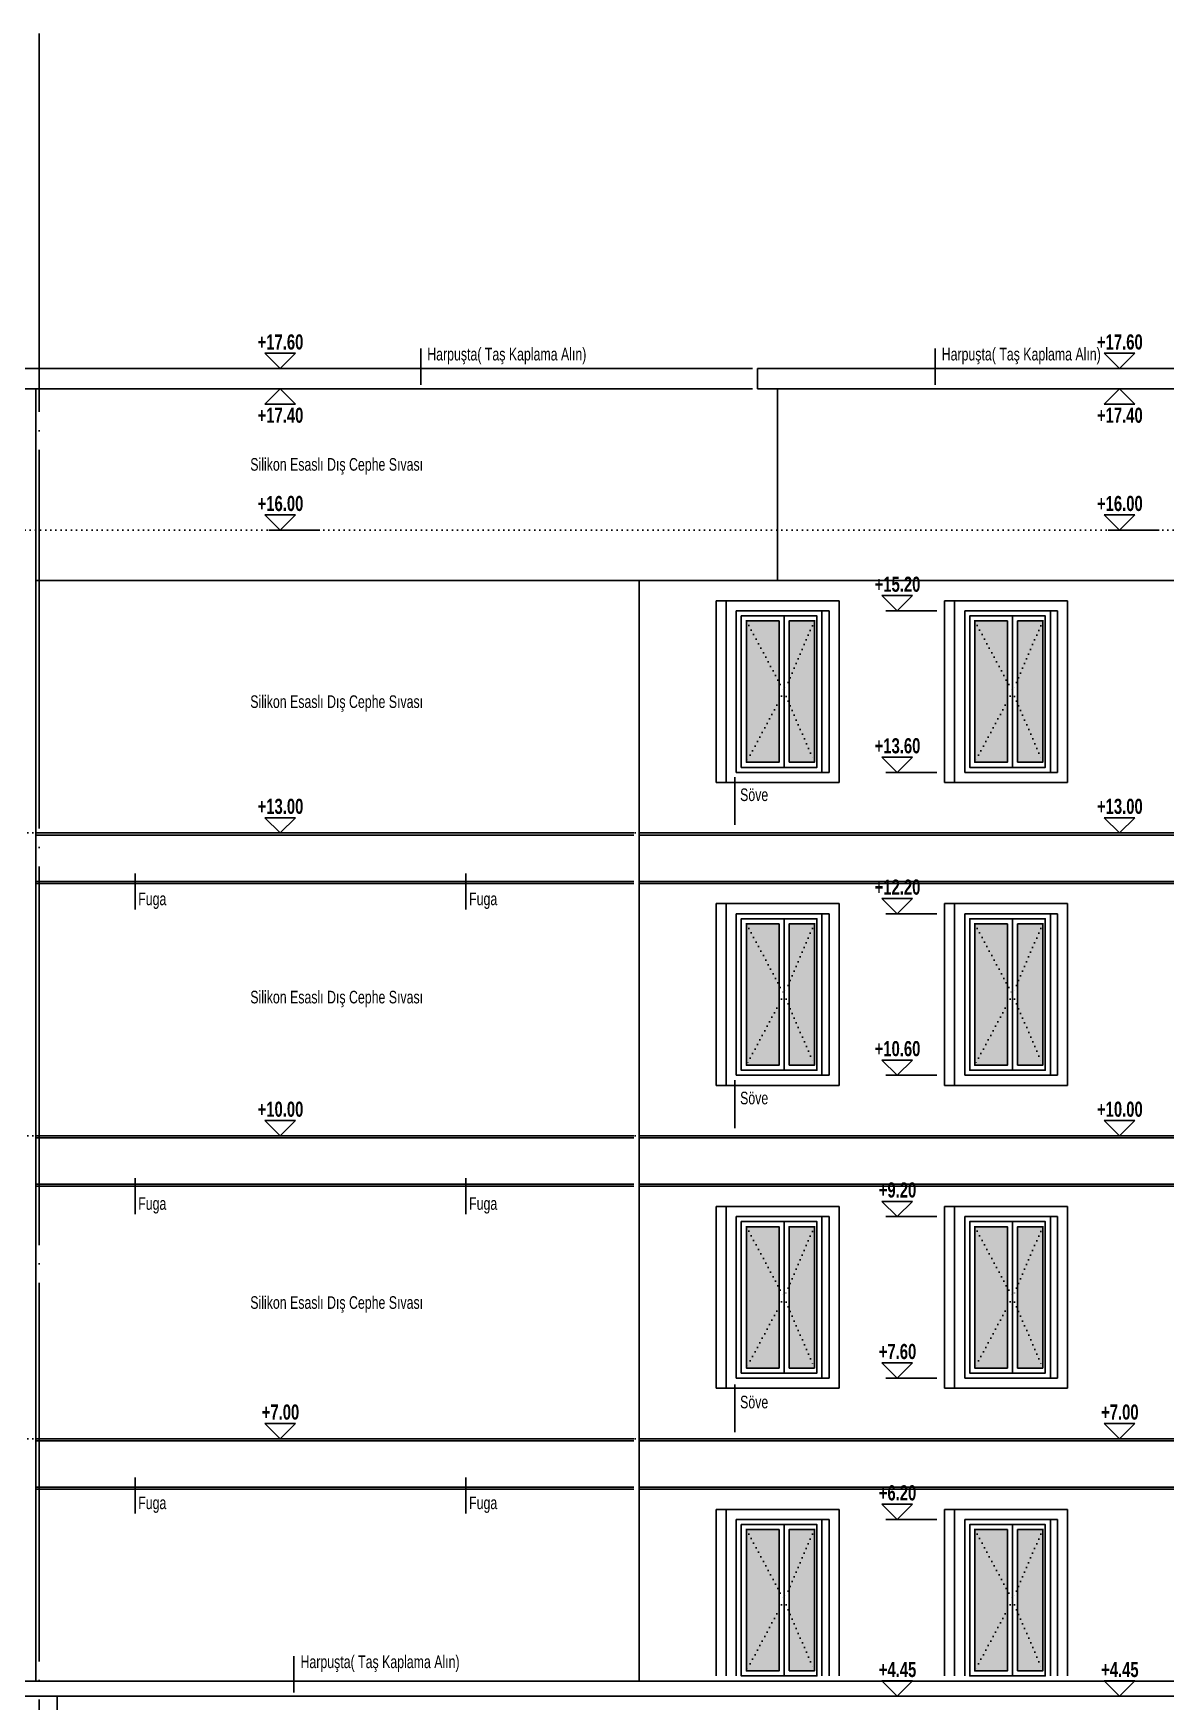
# Model space of a CAD drawing. Extents: x 460786 to 545292, y 30998 to 41694.
# Drawn here: x 526270 to 527392, y 38968 to 40620 of the extents above; entities that cross this region are included whole.
import ezdxf
from ezdxf.enums import TextEntityAlignment as Align

# ---------------------------------------------------------------- set-up
doc = ezdxf.new("R2010")
doc.units = 0
doc.header["$LTSCALE"] = 50
doc.header["$MEASUREMENT"] = 0
doc.linetypes.add('DASHDOT', pattern=[5.5, 5, -0.25, 0, -0.25])
doc.linetypes.add('DASHED', pattern=[0.1, 0, -0.1])
doc.layers.get('0').update_dxf_attribs({"linetype": 'CONTINUOUS'})
for name, color, linetype in [('A-Aks Dikey', 12, 'DASHDOT'), ('A-Cam', 160, 'CONTINUOUS'), ('A-Dash', 9, 'DASHED'), ('A-Gör 2', 40, 'CONTINUOUS'), ('A-Gör 3', 25, 'CONTINUOUS'), ('A-Kot', 3, 'CONTINUOUS'), ('A-Solid', 254, 'CONTINUOUS'), ('A-Yazı 1', 200, 'CONTINUOUS'), ('A-Yazı 2', 205, 'CONTINUOUS')]:
    doc.layers.add(name, color=color, linetype=linetype)
doc.styles.add('blkan', font='arial.ttf', dxfattribs={"width": 0.9, "height": 12.5})
doc.styles.add('YAZI', font='arialbd.ttf', dxfattribs={"width": 0.9, "height": 150})

# ---------------------------------------------------------------- blocks, each defined once
blk = doc.blocks.new('kot-k')
for p, q in [((9.4, 0), (-32.7, 0)), ((-12.6, 12.6), (12.6, 12.6)), ((0, 0), (-12.6, 12.6)), ((0, 0), (12.6, 12.6))]:
    blk.add_line(p, q)
at = {"style": 'YAZI', "width": 0.7}
blk.add_attdef('KOT', text='', height=12.5, dxfattribs=at).set_placement((0, 22), align=Align.MIDDLE_CENTER)

msp = doc.modelspace()

# ---------------------------------------------------------------- hatches: boundary and pattern name
at = {"layer": 'A-Solid'}
h = msp.add_hatch(color=256, dxfattribs=at)
h.dxf.hatch_style = 1
h.paths.add_polyline_path([(527008.77, 39977.7), (526976.41, 40038.33), (526976.41, 39898.33), (527008.77, 39958.96)])
h.paths.add_polyline_path([(527043.77, 40038.33), (527018.77, 39980), (527018.77, 39956.67), (527043.77, 39898.33)])
h.paths.add_polyline_path([(527043.77, 40038.33), (527018.77, 40038.33), (527018.77, 39980)], flags=17)
h.paths.add_polyline_path([(527008.77, 40038.33), (526976.41, 40038.33), (527008.77, 39977.7)], flags=17)
h.paths.add_polyline_path([(527008.77, 39958.96), (526976.41, 39898.33), (527008.77, 39898.33)], flags=17)
h.paths.add_polyline_path([(527018.77, 39956.67), (527018.77, 39898.33), (527043.77, 39898.33)], flags=17)
h = msp.add_hatch(color=256, dxfattribs=at)
h.dxf.hatch_style = 1
h.paths.add_polyline_path([(527235.04, 39977.7), (527202.69, 40038.33), (527202.69, 39898.33), (527235.04, 39958.96)])
h.paths.add_polyline_path([(527270.04, 40038.33), (527245.04, 39980), (527245.04, 39956.67), (527270.04, 39898.33)])
h.paths.add_polyline_path([(527270.04, 40038.33), (527245.04, 40038.33), (527245.04, 39980)], flags=17)
h.paths.add_polyline_path([(527235.04, 40038.33), (527202.69, 40038.33), (527235.04, 39977.7)], flags=17)
h.paths.add_polyline_path([(527235.04, 39958.96), (527202.69, 39898.33), (527235.04, 39898.33)], flags=17)
h.paths.add_polyline_path([(527245.04, 39956.67), (527245.04, 39898.33), (527270.04, 39898.33)], flags=17)
h = msp.add_hatch(color=256, dxfattribs=at)
h.dxf.hatch_style = 1
h.paths.add_polyline_path([(527008.77, 39677.7), (526976.41, 39738.33), (526976.41, 39598.33), (527008.77, 39658.96)])
h.paths.add_polyline_path([(527043.77, 39738.33), (527018.77, 39680), (527018.77, 39656.67), (527043.77, 39598.33)])
h.paths.add_polyline_path([(527043.77, 39738.33), (527018.77, 39738.33), (527018.77, 39680)], flags=17)
h.paths.add_polyline_path([(527008.77, 39738.33), (526976.41, 39738.33), (527008.77, 39677.7)], flags=17)
h.paths.add_polyline_path([(527008.77, 39658.96), (526976.41, 39598.33), (527008.77, 39598.33)], flags=17)
h.paths.add_polyline_path([(527018.77, 39656.67), (527018.77, 39598.33), (527043.77, 39598.33)], flags=17)
h = msp.add_hatch(color=256, dxfattribs=at)
h.dxf.hatch_style = 1
h.paths.add_polyline_path([(527235.04, 39677.7), (527202.69, 39738.33), (527202.69, 39598.33), (527235.04, 39658.96)])
h.paths.add_polyline_path([(527270.04, 39738.33), (527245.04, 39680), (527245.04, 39656.67), (527270.04, 39598.33)])
h.paths.add_polyline_path([(527270.04, 39738.33), (527245.04, 39738.33), (527245.04, 39680)], flags=17)
h.paths.add_polyline_path([(527235.04, 39738.33), (527202.69, 39738.33), (527235.04, 39677.7)], flags=17)
h.paths.add_polyline_path([(527235.04, 39658.96), (527202.69, 39598.33), (527235.04, 39598.33)], flags=17)
h.paths.add_polyline_path([(527245.04, 39656.67), (527245.04, 39598.33), (527270.04, 39598.33)], flags=17)
h = msp.add_hatch(color=256, dxfattribs=at)
h.dxf.hatch_style = 1
h.paths.add_polyline_path([(527008.77, 39377.7), (526976.41, 39438.33), (526976.41, 39298.33), (527008.77, 39358.96)])
h.paths.add_polyline_path([(527043.77, 39438.33), (527018.77, 39380), (527018.77, 39356.67), (527043.77, 39298.33)])
h.paths.add_polyline_path([(527043.77, 39438.33), (527018.77, 39438.33), (527018.77, 39380)], flags=17)
h.paths.add_polyline_path([(527008.77, 39438.33), (526976.41, 39438.33), (527008.77, 39377.7)], flags=17)
h.paths.add_polyline_path([(527008.77, 39358.96), (526976.41, 39298.33), (527008.77, 39298.33)], flags=17)
h.paths.add_polyline_path([(527018.77, 39356.67), (527018.77, 39298.33), (527043.77, 39298.33)], flags=17)
h = msp.add_hatch(color=256, dxfattribs=at)
h.dxf.hatch_style = 1
h.paths.add_polyline_path([(527235.04, 39377.7), (527202.69, 39438.33), (527202.69, 39298.33), (527235.04, 39358.96)])
h.paths.add_polyline_path([(527270.04, 39438.33), (527245.04, 39380), (527245.04, 39356.67), (527270.04, 39298.33)])
h.paths.add_polyline_path([(527270.04, 39438.33), (527245.04, 39438.33), (527245.04, 39380)], flags=17)
h.paths.add_polyline_path([(527235.04, 39438.33), (527202.69, 39438.33), (527235.04, 39377.7)], flags=17)
h.paths.add_polyline_path([(527235.04, 39358.96), (527202.69, 39298.33), (527235.04, 39298.33)], flags=17)
h.paths.add_polyline_path([(527245.04, 39356.67), (527245.04, 39298.33), (527270.04, 39298.33)], flags=17)
h = msp.add_hatch(color=256, dxfattribs=at)
h.dxf.hatch_style = 1
h.paths.add_polyline_path([(527008.77, 39077.7), (526976.41, 39138.33), (526976.41, 38998.33), (527008.77, 39058.96)])
h.paths.add_polyline_path([(527043.77, 39138.33), (527018.77, 39080), (527018.77, 39056.67), (527043.77, 38998.33)])
h.paths.add_polyline_path([(527043.77, 39138.33), (527018.77, 39138.33), (527018.77, 39080)], flags=17)
h.paths.add_polyline_path([(527008.77, 39138.33), (526976.41, 39138.33), (527008.77, 39077.7)], flags=17)
h.paths.add_polyline_path([(527008.77, 39058.96), (526976.41, 38998.33), (527008.77, 38998.33)], flags=17)
h.paths.add_polyline_path([(527018.77, 39056.67), (527018.77, 38998.33), (527043.77, 38998.33)], flags=17)
h = msp.add_hatch(color=256, dxfattribs=at)
h.dxf.hatch_style = 1
h.paths.add_polyline_path([(527235.04, 39077.7), (527202.69, 39138.33), (527202.69, 38998.33), (527235.04, 39058.96)])
h.paths.add_polyline_path([(527270.04, 39138.33), (527245.04, 39080), (527245.04, 39056.67), (527270.04, 38998.33)])
h.paths.add_polyline_path([(527270.04, 39138.33), (527245.04, 39138.33), (527245.04, 39080)], flags=17)
h.paths.add_polyline_path([(527235.04, 39138.33), (527202.69, 39138.33), (527235.04, 39077.7)], flags=17)
h.paths.add_polyline_path([(527235.04, 39058.96), (527202.69, 38998.33), (527235.04, 38998.33)], flags=17)
h.paths.add_polyline_path([(527245.04, 39056.67), (527245.04, 38998.33), (527270.04, 38998.33)], flags=17)

# ---------------------------------------------------------------- linework, layer by layer
at = {"layer": 'A-Aks Dikey', "ltscale": 1.5}
msp.add_line((526275.72, 40620.39), (526275.72, 38186.23), dxfattribs=at)
at = {"layer": 'A-Cam', "linetype": 'DASHED'}
for p, q in [((526976.41, 40038.33), (527013.77, 39968.33)), ((527043.77, 40038.33), (527013.77, 39968.33)), ((527202.69, 40038.33), (527240.04, 39968.33)), ((527270.04, 40038.33), (527240.04, 39968.33)), ((527013.77, 39968.33), (526976.41, 39898.33)), ((527013.77, 39968.33), (527043.77, 39898.33)), ((527240.04, 39968.33), (527202.69, 39898.33)), ((527240.04, 39968.33), (527270.04, 39898.33)), ((526976.41, 39738.33), (527013.77, 39668.33)), ((527043.77, 39738.33), (527013.77, 39668.33)), ((527202.69, 39738.33), (527240.04, 39668.33)), ((527270.04, 39738.33), (527240.04, 39668.33)), ((527013.77, 39668.33), (526976.41, 39598.33)), ((527013.77, 39668.33), (527043.77, 39598.33)), ((527240.04, 39668.33), (527202.69, 39598.33)), ((527240.04, 39668.33), (527270.04, 39598.33)), ((526976.41, 39438.33), (527013.77, 39368.33)), ((527043.77, 39438.33), (527013.77, 39368.33)), ((527202.69, 39438.33), (527240.04, 39368.33)), ((527270.04, 39438.33), (527240.04, 39368.33)), ((527013.77, 39368.33), (526976.41, 39298.33)), ((527013.77, 39368.33), (527043.77, 39298.33)), ((527240.04, 39368.33), (527202.69, 39298.33)), ((527240.04, 39368.33), (527270.04, 39298.33)), ((526976.41, 39138.33), (527013.77, 39068.33)), ((527043.77, 39138.33), (527013.77, 39068.33)), ((527202.69, 39138.33), (527240.04, 39068.33)), ((527270.04, 39138.33), (527240.04, 39068.33)), ((527013.77, 39068.33), (526976.41, 38998.33)), ((527013.77, 39068.33), (527043.77, 38998.33)), ((527240.04, 39068.33), (527202.69, 38998.33)), ((527240.04, 39068.33), (527270.04, 38998.33))]:
    msp.add_line(p, q, dxfattribs=at)
at = {"layer": 'A-Cam'}
for points in [[(526976.41, 40038.33), (527008.77, 40038.33), (527008.77, 39898.33), (526976.41, 39898.33)], [(527018.77, 39898.33), (527043.77, 39898.33), (527043.77, 40038.33), (527018.77, 40038.33)], [(527202.69, 40038.33), (527235.04, 40038.33), (527235.04, 39898.33), (527202.69, 39898.33)], [(527245.04, 39898.33), (527270.04, 39898.33), (527270.04, 40038.33), (527245.04, 40038.33)], [(526976.41, 39738.33), (527008.77, 39738.33), (527008.77, 39598.33), (526976.41, 39598.33)], [(527018.77, 39598.33), (527043.77, 39598.33), (527043.77, 39738.33), (527018.77, 39738.33)], [(527202.69, 39738.33), (527235.04, 39738.33), (527235.04, 39598.33), (527202.69, 39598.33)], [(527245.04, 39598.33), (527270.04, 39598.33), (527270.04, 39738.33), (527245.04, 39738.33)], [(526976.41, 39438.33), (527008.77, 39438.33), (527008.77, 39298.33), (526976.41, 39298.33)], [(527018.77, 39298.33), (527043.77, 39298.33), (527043.77, 39438.33), (527018.77, 39438.33)], [(527202.69, 39438.33), (527235.04, 39438.33), (527235.04, 39298.33), (527202.69, 39298.33)], [(527245.04, 39298.33), (527270.04, 39298.33), (527270.04, 39438.33), (527245.04, 39438.33)], [(526976.41, 39138.33), (527008.77, 39138.33), (527008.77, 38998.33), (526976.41, 38998.33)], [(527018.77, 38998.33), (527043.77, 38998.33), (527043.77, 39138.33), (527018.77, 39138.33)], [(527202.69, 39138.33), (527235.04, 39138.33), (527235.04, 38998.33), (527202.69, 38998.33)], [(527245.04, 38998.33), (527270.04, 38998.33), (527270.04, 39138.33), (527245.04, 39138.33)]]:
    msp.add_lwpolyline(points, close=True, dxfattribs=at)
at = {"layer": 'A-Dash'}
for p, q in [((524920.55, 40128.33), (528193.04, 40128.33)), ((525025.21, 39828.33), (528193.04, 39828.33)), ((525025.21, 39528.33), (528193.04, 39528.33)), ((525025.21, 39228.33), (528193.04, 39228.33))]:
    msp.add_line(p, q, dxfattribs=at)
at = {"layer": 'A-Gör 2'}
for p, q in [((526982.38, 40288.33), (526252.54, 40288.33)), ((527897.82, 40288.33), (526987.38, 40288.33)), ((526987.38, 40268.33), (526987.38, 40288.33)), ((526982.38, 40268.33), (526252.54, 40268.33)), ((526272.54, 38988.33), (526272.54, 40268.33)), ((527897.82, 40268.33), (526987.38, 40268.33)), ((527007.38, 40078.33), (527007.38, 40268.33)), ((527867.82, 40078.33), (526272.54, 40078.33)), ((526870.05, 38988.33), (526870.05, 40078.33)), ((526966.41, 40048.33), (526966.41, 39888.33)), ((526966.41, 40048.33), (527058.34, 40048.33)), ((526966.41, 40048.33), (527051.27, 40048.33)), ((526966.41, 39888.33), (526966.41, 40048.33)), ((527013.77, 40043.33), (527013.77, 39893.33)), ((527013.77, 40043.33), (527013.77, 39893.33)), ((527051.27, 40048.33), (527051.27, 39888.33)), ((527058.34, 40048.33), (527058.34, 39888.33)), ((527192.69, 40048.33), (527192.69, 39888.33)), ((527192.69, 40048.33), (527284.61, 40048.33)), ((527192.69, 40048.33), (527277.54, 40048.33)), ((527192.69, 39888.33), (527192.69, 40048.33)), ((527240.04, 40043.33), (527240.04, 39893.33)), ((527240.04, 40043.33), (527240.04, 39893.33)), ((527277.54, 40048.33), (527277.54, 39888.33)), ((527284.61, 40048.33), (527284.61, 39888.33)), ((526966.41, 39888.33), (527058.34, 39888.33)), ((527051.27, 39888.33), (526966.41, 39888.33)), ((527192.69, 39888.33), (527284.61, 39888.33)), ((527277.54, 39888.33), (527192.69, 39888.33)), ((526966.41, 39748.33), (526966.41, 39588.33)), ((526966.41, 39748.33), (527058.34, 39748.33)), ((526966.41, 39748.33), (527051.27, 39748.33)), ((526966.41, 39588.33), (526966.41, 39748.33)), ((527013.77, 39743.33), (527013.77, 39593.33)), ((527013.77, 39743.33), (527013.77, 39593.33)), ((527051.27, 39748.33), (527051.27, 39588.33)), ((527058.34, 39748.33), (527058.34, 39588.33)), ((527192.69, 39748.33), (527192.69, 39588.33)), ((527192.69, 39748.33), (527284.61, 39748.33)), ((527192.69, 39748.33), (527277.54, 39748.33)), ((527192.69, 39588.33), (527192.69, 39748.33)), ((527240.04, 39743.33), (527240.04, 39593.33)), ((527240.04, 39743.33), (527240.04, 39593.33)), ((527277.54, 39748.33), (527277.54, 39588.33)), ((527284.61, 39748.33), (527284.61, 39588.33)), ((526966.41, 39588.33), (527058.34, 39588.33)), ((527051.27, 39588.33), (526966.41, 39588.33)), ((527192.69, 39588.33), (527284.61, 39588.33)), ((527277.54, 39588.33), (527192.69, 39588.33)), ((526966.41, 39448.33), (526966.41, 39288.33)), ((526966.41, 39448.33), (527058.34, 39448.33)), ((526966.41, 39448.33), (527051.27, 39448.33)), ((526966.41, 39288.33), (526966.41, 39448.33)), ((527051.27, 39448.33), (527051.27, 39288.33)), ((527058.34, 39448.33), (527058.34, 39288.33)), ((527192.69, 39448.33), (527192.69, 39288.33)), ((527192.69, 39448.33), (527284.61, 39448.33)), ((527192.69, 39448.33), (527277.54, 39448.33)), ((527192.69, 39288.33), (527192.69, 39448.33)), ((527277.54, 39448.33), (527277.54, 39288.33)), ((527284.61, 39448.33), (527284.61, 39288.33)), ((527013.77, 39443.33), (527013.77, 39293.33)), ((527013.77, 39443.33), (527013.77, 39293.33)), ((527240.04, 39443.33), (527240.04, 39293.33)), ((527240.04, 39443.33), (527240.04, 39293.33)), ((526966.41, 39288.33), (527058.34, 39288.33)), ((527051.27, 39288.33), (526966.41, 39288.33)), ((527192.69, 39288.33), (527284.61, 39288.33)), ((527277.54, 39288.33), (527192.69, 39288.33)), ((526966.41, 39148.33), (526966.41, 38993.33)), ((526966.41, 39148.33), (527058.34, 39148.33)), ((526966.41, 39148.33), (527051.27, 39148.33)), ((526966.41, 38993.33), (526966.41, 39148.33)), ((527051.27, 39148.33), (527051.27, 38993.33)), ((527058.34, 39148.33), (527058.34, 38993.33)), ((527192.69, 39148.33), (527192.69, 38993.33)), ((527192.69, 39148.33), (527284.61, 39148.33)), ((527192.69, 39148.33), (527277.54, 39148.33)), ((527192.69, 38993.33), (527192.69, 39148.33)), ((527277.54, 39148.33), (527277.54, 38993.33)), ((527284.61, 39148.33), (527284.61, 38993.33)), ((527013.77, 39143.33), (527013.77, 38993.33)), ((527013.77, 39143.33), (527013.77, 38993.33)), ((527240.04, 39143.33), (527240.04, 38993.33)), ((527240.04, 39143.33), (527240.04, 38993.33)), ((526293.75, 38428.33), (526293.75, 38973.33))]:
    msp.add_line(p, q, dxfattribs=at)
for points in [[(527013.77, 39893.33), (526971.41, 39893.33), (526971.41, 40043.33), (527013.77, 40043.33)], [(527013.77, 40043.33), (527046.27, 40043.33), (527046.27, 39893.33), (527013.77, 39893.33)], [(527240.04, 39893.33), (527197.69, 39893.33), (527197.69, 40043.33), (527240.04, 40043.33)], [(527240.04, 40043.33), (527272.54, 40043.33), (527272.54, 39893.33), (527240.04, 39893.33)], [(527013.77, 39593.33), (526971.41, 39593.33), (526971.41, 39743.33), (527013.77, 39743.33)], [(527013.77, 39743.33), (527046.27, 39743.33), (527046.27, 39593.33), (527013.77, 39593.33)], [(527240.04, 39593.33), (527197.69, 39593.33), (527197.69, 39743.33), (527240.04, 39743.33)], [(527240.04, 39743.33), (527272.54, 39743.33), (527272.54, 39593.33), (527240.04, 39593.33)], [(527013.77, 39293.33), (526971.41, 39293.33), (526971.41, 39443.33), (527013.77, 39443.33)], [(527013.77, 39443.33), (527046.27, 39443.33), (527046.27, 39293.33), (527013.77, 39293.33)], [(527240.04, 39293.33), (527197.69, 39293.33), (527197.69, 39443.33), (527240.04, 39443.33)], [(527240.04, 39443.33), (527272.54, 39443.33), (527272.54, 39293.33), (527240.04, 39293.33)], [(527013.77, 38993.33), (526971.41, 38993.33), (526971.41, 39143.33), (527013.77, 39143.33)], [(527013.77, 39143.33), (527046.27, 39143.33), (527046.27, 38993.33), (527013.77, 38993.33)], [(527240.04, 38993.33), (527197.69, 38993.33), (527197.69, 39143.33), (527240.04, 39143.33)], [(527240.04, 39143.33), (527272.54, 39143.33), (527272.54, 38993.33), (527240.04, 38993.33)]]:
    msp.add_lwpolyline(points, dxfattribs=at)
for points in [[(526971.41, 40043.33), (527013.77, 40043.33), (527013.77, 39893.33), (526971.41, 39893.33)], [(527013.77, 39893.33), (527046.27, 39893.33), (527046.27, 40043.33), (527013.77, 40043.33)], [(527197.69, 40043.33), (527240.04, 40043.33), (527240.04, 39893.33), (527197.69, 39893.33)], [(527240.04, 39893.33), (527272.54, 39893.33), (527272.54, 40043.33), (527240.04, 40043.33)], [(526971.41, 39743.33), (527013.77, 39743.33), (527013.77, 39593.33), (526971.41, 39593.33)], [(527013.77, 39593.33), (527046.27, 39593.33), (527046.27, 39743.33), (527013.77, 39743.33)], [(527197.69, 39743.33), (527240.04, 39743.33), (527240.04, 39593.33), (527197.69, 39593.33)], [(527240.04, 39593.33), (527272.54, 39593.33), (527272.54, 39743.33), (527240.04, 39743.33)], [(526971.41, 39443.33), (527013.77, 39443.33), (527013.77, 39293.33), (526971.41, 39293.33)], [(527013.77, 39293.33), (527046.27, 39293.33), (527046.27, 39443.33), (527013.77, 39443.33)], [(527197.69, 39443.33), (527240.04, 39443.33), (527240.04, 39293.33), (527197.69, 39293.33)], [(527240.04, 39293.33), (527272.54, 39293.33), (527272.54, 39443.33), (527240.04, 39443.33)], [(526971.41, 39143.33), (527013.77, 39143.33), (527013.77, 38993.33), (526971.41, 38993.33)], [(527013.77, 38993.33), (527046.27, 38993.33), (527046.27, 39143.33), (527013.77, 39143.33)], [(527197.69, 39143.33), (527240.04, 39143.33), (527240.04, 38993.33), (527197.69, 38993.33)], [(527240.04, 38993.33), (527272.54, 38993.33), (527272.54, 39143.33), (527240.04, 39143.33)]]:
    msp.add_lwpolyline(points, close=True, dxfattribs=at)
at = {"layer": 'A-Gör 3'}
for p, q in [((526946.41, 40058.33), (526946.41, 39878.33)), ((526946.41, 40058.33), (527068.34, 40058.33)), ((526956.41, 40058.33), (526956.41, 39878.33)), ((527068.34, 40058.33), (527068.34, 39878.33)), ((527172.69, 40058.33), (527172.69, 39878.33)), ((527172.69, 40058.33), (527294.61, 40058.33)), ((527182.69, 40058.33), (527182.69, 39878.33)), ((527294.61, 40058.33), (527294.61, 39878.33)), ((527051.27, 40048.33), (527051.27, 39888.33)), ((527277.54, 40048.33), (527277.54, 39888.33)), ((526946.41, 39878.33), (527068.34, 39878.33)), ((527172.69, 39878.33), (527294.61, 39878.33)), ((526272.54, 39828.33), (526865.05, 39828.33)), ((526272.54, 39826.33), (526865.05, 39826.33)), ((526870.05, 39828.33), (527792.82, 39828.33)), ((526870.05, 39826.33), (527792.82, 39826.33)), ((526272.54, 39780.33), (526865.05, 39780.33)), ((526272.54, 39778.33), (526865.05, 39778.33)), ((526870.05, 39780.33), (527792.82, 39780.33)), ((526870.05, 39778.33), (527792.82, 39778.33)), ((526946.41, 39758.33), (526946.41, 39578.33)), ((526946.41, 39758.33), (527068.34, 39758.33)), ((526956.41, 39758.33), (526956.41, 39578.33)), ((527051.27, 39748.33), (527051.27, 39588.33)), ((527068.34, 39758.33), (527068.34, 39578.33)), ((527172.69, 39758.33), (527172.69, 39578.33)), ((527172.69, 39758.33), (527294.61, 39758.33)), ((527182.69, 39758.33), (527182.69, 39578.33)), ((527277.54, 39748.33), (527277.54, 39588.33)), ((527294.61, 39758.33), (527294.61, 39578.33)), ((526946.41, 39578.33), (527068.34, 39578.33)), ((527172.69, 39578.33), (527294.61, 39578.33)), ((526272.54, 39528.33), (526865.05, 39528.33)), ((526870.05, 39528.33), (527792.82, 39528.33)), ((526272.54, 39526.33), (526865.05, 39526.33)), ((526870.05, 39526.33), (527792.82, 39526.33)), ((526272.54, 39480.33), (526865.05, 39480.33)), ((526272.54, 39478.33), (526865.05, 39478.33)), ((526870.05, 39480.33), (527792.82, 39480.33)), ((526870.05, 39478.33), (527792.82, 39478.33)), ((526946.41, 39458.33), (526946.41, 39278.33)), ((526946.41, 39458.33), (527068.34, 39458.33)), ((526956.41, 39458.33), (526956.41, 39278.33)), ((527051.27, 39448.33), (527051.27, 39288.33)), ((527068.34, 39458.33), (527068.34, 39278.33)), ((527172.69, 39458.33), (527172.69, 39278.33)), ((527172.69, 39458.33), (527294.61, 39458.33)), ((527182.69, 39458.33), (527182.69, 39278.33)), ((527277.54, 39448.33), (527277.54, 39288.33)), ((527294.61, 39458.33), (527294.61, 39278.33)), ((526946.41, 39278.33), (527068.34, 39278.33)), ((527172.69, 39278.33), (527294.61, 39278.33)), ((526272.54, 39228.33), (526865.05, 39228.33)), ((526272.54, 39226.33), (526865.05, 39226.33)), ((526870.05, 39228.33), (527792.82, 39228.33)), ((526870.05, 39226.33), (527792.82, 39226.33)), ((526272.54, 39180.33), (526865.05, 39180.33)), ((526272.54, 39178.33), (526865.05, 39178.33)), ((526870.05, 39180.33), (527792.82, 39180.33)), ((526870.05, 39178.33), (527792.82, 39178.33)), ((526946.41, 39158.33), (526946.41, 38993.33)), ((526946.41, 39158.33), (527068.34, 39158.33)), ((526956.41, 39158.33), (526956.41, 38993.33)), ((527051.27, 39148.33), (527051.27, 38993.33)), ((527068.34, 39158.33), (527068.34, 38993.33)), ((527172.69, 39158.33), (527172.69, 38993.33)), ((527172.69, 39158.33), (527294.61, 39158.33)), ((527182.69, 39158.33), (527182.69, 38993.33)), ((527277.54, 39148.33), (527277.54, 38993.33)), ((527294.61, 39158.33), (527294.61, 38993.33)), ((523583.25, 38988.33), (527911.77, 38988.33)), ((523583.25, 38973.33), (527911.77, 38973.33))]:
    msp.add_line(p, q, dxfattribs=at)
at = {"layer": 'A-Solid'}
for p, q in [((527046.27, 40043.33), (527013.77, 40043.33)), ((527013.77, 40043.33), (527013.77, 40043.33)), ((527272.54, 40043.33), (527240.04, 40043.33)), ((527240.04, 40043.33), (527240.04, 40043.33)), ((527046.27, 39743.33), (527013.77, 39743.33)), ((527013.77, 39743.33), (527013.77, 39743.33)), ((527272.54, 39743.33), (527240.04, 39743.33)), ((527240.04, 39743.33), (527240.04, 39743.33)), ((527046.27, 39443.33), (527013.77, 39443.33)), ((527013.77, 39443.33), (527013.77, 39443.33)), ((527272.54, 39443.33), (527240.04, 39443.33)), ((527240.04, 39443.33), (527240.04, 39443.33)), ((527046.27, 39143.33), (527013.77, 39143.33)), ((527013.77, 39143.33), (527013.77, 39143.33)), ((527272.54, 39143.33), (527240.04, 39143.33)), ((527240.04, 39143.33), (527240.04, 39143.33))]:
    msp.add_line(p, q, dxfattribs=at)
at = {"layer": 'A-Yazı 2'}
for p, q in [((526653.8, 40308.14), (526653.8, 40272.26)), ((527163.45, 40308.14), (527163.45, 40272.26)), ((526964.89, 39883.75), (526964.89, 39836.46)), ((526370.85, 39788.27), (526370.85, 39752.39)), ((526698.65, 39788.27), (526698.65, 39752.39)), ((526964.89, 39583.35), (526964.89, 39536.05)), ((526370.85, 39486.54), (526370.85, 39450.66)), ((526698.65, 39486.54), (526698.65, 39450.66)), ((526964.89, 39282.19), (526964.89, 39234.9)), ((526370.85, 39190.03), (526370.85, 39154.15)), ((526698.65, 39190.03), (526698.65, 39154.15)), ((526528.23, 39012.84), (526528.23, 38976.97))]:
    msp.add_line(p, q, dxfattribs=at)

# ---------------------------------------------------------------- block references
at = {"layer": 'A-Kot'}
ref = msp.add_blockref('kot-k', (526514.5, 40288.33), dxfattribs=dict(at, xscale=-1.200000000186265, yscale=1.200000000186265, zscale=1.200000000186265))
ref.add_attrib('KOT', '+17.60', dxfattribs={"layer": '0', "height": 15, "style": 'YAZI', "width": 0.7}).set_placement((526514.88, 40314.73), align=Align.MIDDLE_CENTER)
ref = msp.add_blockref('kot-k', (527346.03, 40288.33), dxfattribs=dict(at, xscale=-1.200000000186265, yscale=1.200000000186265, zscale=1.200000000186265))
ref.add_attrib('KOT', '+17.60', dxfattribs={"layer": '0', "height": 15, "style": 'YAZI', "width": 0.7}).set_placement((527346.41, 40314.73), align=Align.MIDDLE_CENTER)
ref = msp.add_blockref('kot-k', (526514.5, 40268.33), dxfattribs=dict(at, xscale=1.200000000186265, yscale=1.200000000186265, zscale=1.200000000186265, rotation=180))
ref.add_attrib('KOT', '+17.40', dxfattribs={"layer": '0', "height": 15, "style": 'YAZI', "width": 0.7}).set_placement((526514.88, 40242.13), align=Align.MIDDLE_CENTER)
ref = msp.add_blockref('kot-k', (527346.03, 40268.33), dxfattribs=dict(at, xscale=1.200000000186265, yscale=1.200000000186265, zscale=1.200000000186265, rotation=180))
ref.add_attrib('KOT', '+17.40', dxfattribs={"layer": '0', "height": 15, "style": 'YAZI', "width": 0.7}).set_placement((527346.41, 40242.13), align=Align.MIDDLE_CENTER)
ref = msp.add_blockref('kot-k', (526514.5, 40128.33), dxfattribs=dict(at, xscale=-1.200000000186265, yscale=1.200000000186265, zscale=1.200000000186265))
ref.add_attrib('KOT', '+16.00', dxfattribs={"layer": '0', "height": 15, "style": 'YAZI', "width": 0.7}).set_placement((526514.88, 40154.73), align=Align.MIDDLE_CENTER)
ref = msp.add_blockref('kot-k', (527346.03, 40128.33), dxfattribs=dict(at, xscale=-1.200000000186265, yscale=1.200000000186265, zscale=1.200000000186265))
ref.add_attrib('KOT', '+16.00', dxfattribs={"layer": '0', "height": 15, "style": 'YAZI', "width": 0.7}).set_placement((527346.41, 40154.73), align=Align.MIDDLE_CENTER)
ref = msp.add_blockref('kot-k', (527125.77, 40048.33), dxfattribs=dict(at, xscale=-1.200000000186265, yscale=1.200000000186265, zscale=1.200000000186265))
ref.add_attrib('KOT', '+15.20', dxfattribs={"layer": '0', "height": 15, "style": 'YAZI', "width": 0.7}).set_placement((527126.15, 40074.73), align=Align.MIDDLE_CENTER)
ref = msp.add_blockref('kot-k', (527125.77, 39888.33), dxfattribs=dict(at, xscale=-1.200000000186265, yscale=1.200000000186265, zscale=1.200000000186265))
ref.add_attrib('KOT', '+13.60', dxfattribs={"layer": '0', "height": 15, "style": 'YAZI', "width": 0.7}).set_placement((527126.15, 39914.73), align=Align.MIDDLE_CENTER)
ref = msp.add_blockref('kot-k', (526514.5, 39828.33), dxfattribs=dict(at, xscale=-1.200000000186265, yscale=1.200000000186265, zscale=1.200000000186265))
ref.add_attrib('KOT', '+13.00', dxfattribs={"layer": '0', "height": 15, "style": 'YAZI', "width": 0.7}).set_placement((526514.88, 39854.73), align=Align.MIDDLE_CENTER)
ref = msp.add_blockref('kot-k', (527346.03, 39828.33), dxfattribs=dict(at, xscale=-1.200000000186265, yscale=1.200000000186265, zscale=1.200000000186265))
ref.add_attrib('KOT', '+13.00', dxfattribs={"layer": '0', "height": 15, "style": 'YAZI', "width": 0.7}).set_placement((527346.41, 39854.73), align=Align.MIDDLE_CENTER)
ref = msp.add_blockref('kot-k', (527125.77, 39748.33), dxfattribs=dict(at, xscale=-1.200000000186265, yscale=1.200000000186265, zscale=1.200000000186265))
ref.add_attrib('KOT', '+12.20', dxfattribs={"layer": '0', "height": 15, "style": 'YAZI', "width": 0.7}).set_placement((527126.15, 39774.73), align=Align.MIDDLE_CENTER)
ref = msp.add_blockref('kot-k', (527125.77, 39588.33), dxfattribs=dict(at, xscale=-1.200000000186265, yscale=1.200000000186265, zscale=1.200000000186265))
ref.add_attrib('KOT', '+10.60', dxfattribs={"layer": '0', "height": 15, "style": 'YAZI', "width": 0.7}).set_placement((527126.15, 39614.73), align=Align.MIDDLE_CENTER)
ref = msp.add_blockref('kot-k', (526514.5, 39528.33), dxfattribs=dict(at, xscale=-1.200000000186265, yscale=1.200000000186265, zscale=1.200000000186265))
ref.add_attrib('KOT', '+10.00', dxfattribs={"layer": '0', "height": 15, "style": 'YAZI', "width": 0.7}).set_placement((526514.88, 39554.73), align=Align.MIDDLE_CENTER)
ref = msp.add_blockref('kot-k', (527346.03, 39528.33), dxfattribs=dict(at, xscale=-1.200000000186265, yscale=1.200000000186265, zscale=1.200000000186265))
ref.add_attrib('KOT', '+10.00', dxfattribs={"layer": '0', "height": 15, "style": 'YAZI', "width": 0.7}).set_placement((527346.41, 39554.73), align=Align.MIDDLE_CENTER)
ref = msp.add_blockref('kot-k', (527125.77, 39448.33), dxfattribs=dict(at, xscale=-1.200000000186265, yscale=1.200000000186265, zscale=1.200000000186265))
ref.add_attrib('KOT', '+9.20', dxfattribs={"layer": '0', "height": 15, "style": 'YAZI', "width": 0.7}).set_placement((527126.15, 39474.73), align=Align.MIDDLE_CENTER)
ref = msp.add_blockref('kot-k', (527125.77, 39288.33), dxfattribs=dict(at, xscale=-1.200000000186265, yscale=1.200000000186265, zscale=1.200000000186265))
ref.add_attrib('KOT', '+7.60', dxfattribs={"layer": '0', "height": 15, "style": 'YAZI', "width": 0.7}).set_placement((527126.15, 39314.73), align=Align.MIDDLE_CENTER)
ref = msp.add_blockref('kot-k', (526514.5, 39228.33), dxfattribs=dict(at, xscale=-1.200000000186265, yscale=1.200000000186265, zscale=1.200000000186265))
ref.add_attrib('KOT', '+7.00', dxfattribs={"layer": '0', "height": 15, "style": 'YAZI', "width": 0.7}).set_placement((526514.88, 39254.73), align=Align.MIDDLE_CENTER)
ref = msp.add_blockref('kot-k', (527346.03, 39228.33), dxfattribs=dict(at, xscale=-1.200000000186265, yscale=1.200000000186265, zscale=1.200000000186265))
ref.add_attrib('KOT', '+7.00', dxfattribs={"layer": '0', "height": 15, "style": 'YAZI', "width": 0.7}).set_placement((527346.41, 39254.73), align=Align.MIDDLE_CENTER)
ref = msp.add_blockref('kot-k', (527125.77, 39148.33), dxfattribs=dict(at, xscale=-1.200000000186265, yscale=1.200000000186265, zscale=1.200000000186265))
ref.add_attrib('KOT', '+6.20', dxfattribs={"layer": '0', "height": 15, "style": 'YAZI', "width": 0.7}).set_placement((527126.15, 39174.73), align=Align.MIDDLE_CENTER)
ref = msp.add_blockref('kot-k', (527125.77, 38973.33), dxfattribs=dict(at, xscale=-1.200000000186265, yscale=1.200000000186265, zscale=1.200000000186265))
ref.add_attrib('KOT', '+4.45', dxfattribs={"layer": '0', "height": 15, "style": 'YAZI', "width": 0.7}).set_placement((527126.15, 38999.73), align=Align.MIDDLE_CENTER)
ref = msp.add_blockref('kot-k', (527346.03, 38973.33), dxfattribs=dict(at, xscale=-1.200000000186265, yscale=1.200000000186265, zscale=1.200000000186265))
ref.add_attrib('KOT', '+4.45', dxfattribs={"layer": '0', "height": 15, "style": 'YAZI', "width": 0.7}).set_placement((527346.41, 38999.73), align=Align.MIDDLE_CENTER)

# ---------------------------------------------------------------- texts
at = {"layer": 'A-Yazı 1', "style": 'blkan', "width": 0.7}
for p in [(526484.96, 40187.18), (526484.96, 39952.18), (526484.96, 39659.52), (526484.96, 39356.98)]:
    msp.add_text('Silikon Esaslı Dış Cephe Sıvası', height=12.5, dxfattribs=at).set_placement(p)
at = {"layer": 'A-Yazı 2', "style": 'blkan', "width": 0.7}
for s, p in [(' Harpuşta( Taş Kaplama Alın)', (526656.89, 40296.4)), (' Harpuşta( Taş Kaplama Alın)', (527166.53, 40296.4)), ('Söve', (526970.2, 39859.96)), ('Fuga', (526373.94, 39756.82)), ('Fuga', (526701.74, 39756.82)), ('Söve', (526970.2, 39559.55)), ('Fuga', (526373.94, 39455.09)), ('Fuga', (526701.74, 39455.09)), ('Söve', (526970.2, 39258.4)), ('Fuga', (526373.94, 39158.58)), ('Fuga', (526701.74, 39158.58)), (' Harpuşta( Taş Kaplama Alın)', (526531.32, 39001.1))]:
    msp.add_text(s, height=12.5, dxfattribs=at).set_placement(p)

doc.saveas('drawing.dxf')
